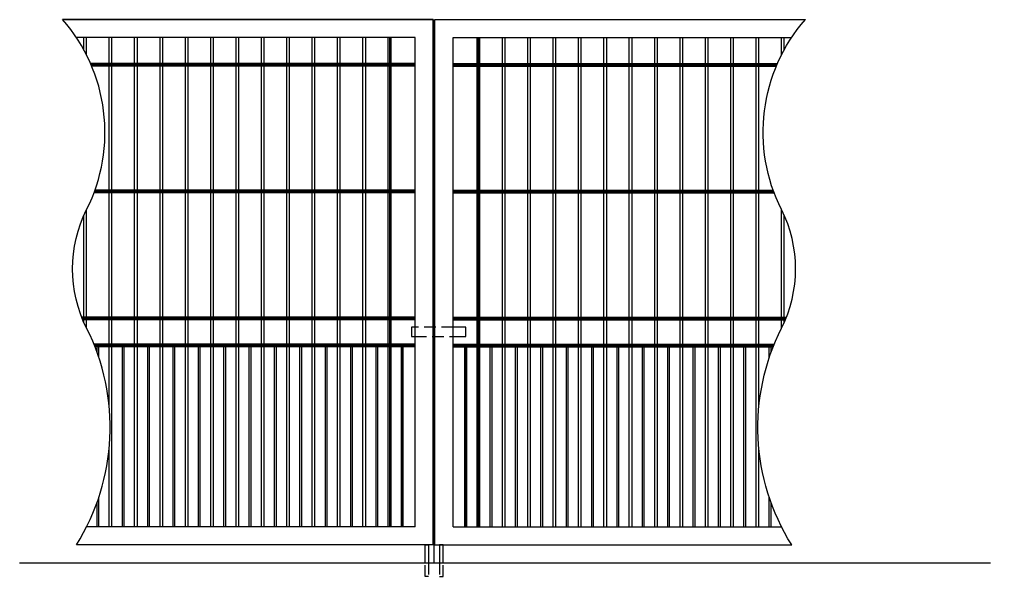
# Model space of a CAD drawing. Extents: x -24232 to 27340, y -23039 to 23489.
# Drawn here: x 6598 to 11957, y -15402 to -12327 of the extents above; entities that cross this region are included whole.
import ezdxf

# ---------------------------------------------------------------- set-up
doc = ezdxf.new("R2010")
doc.units = 0
doc.header["$LTSCALE"] = 10
doc.linetypes.add('HIDDEN', pattern=[9.525, 6.35, -3.175])
for name, color, linetype in [('1', 1, 'CONTINUOUS'), ('11', 11, 'CONTINUOUS'), ('3', 3, 'CONTINUOUS'), ('4', 4, 'CONTINUOUS')]:
    doc.layers.add(name, color=color, linetype=linetype)

msp = doc.modelspace()

# ---------------------------------------------------------------- linework, layer by layer
at = {"layer": '1'}
for p, q in [((8886.1, -15327.5), (8886.1, -12327.5)), ((8886.1, -15327.5), (8886.1, -12327.5)), ((8641.1, -15127.5), (8641.1, -12427.5)), ((9131.1, -15127.5), (9131.1, -12427.5)), ((8781.1, -12577.5), (6993.2, -12577.5)), ((8991.1, -12577.5), (10778.9, -12577.5)), ((8781.1, -13277.5), (7011.9, -13277.5)), ((8991.1, -13277.5), (10760.3, -13277.5)), ((8781.1, -13977.5), (6944.3, -13977.5)), ((8991.1, -13977.5), (10827.9, -13977.5)), ((8781.1, -14127.5), (7011.9, -14127.5)), ((8711.1, -15127.5), (8711.1, -14135)), ((8991.1, -14127.5), (10760.2, -14127.5)), ((9061.1, -15127.5), (9061.1, -14135))]:
    msp.add_line(p, q, dxfattribs=at)
for points in [[(6912.2, -15227.5, 0.262344), (6968.6, -14031.1, -0.237343), (6968.6, -13377.4, 0.304615), (6836.3, -12327.5, 0.537639)], [(10859.9, -15227.5, -0.262344), (10803.6, -14031.1, 0.237343), (10803.6, -13377.4, -0.304615), (10935.8, -12327.5, -0.537639)]]:
    msp.add_lwpolyline(points, format="xyb", dxfattribs=at)
for points in [[(8781.1, -14026.8), (8761.1, -14026.8), (8761.1, -14076.8), (8781.1, -14076.8)], [(8991.1, -14076.8), (9061.1, -14076.8), (9061.1, -14026.8), (8991.1, -14026.8)], [(8836.1, -15327.5), (8836.1, -15227.5), (8856.1, -15227.5), (8856.1, -15327.5)], [(8936.1, -15327.5), (8936.1, -15227.5), (8916.1, -15227.5), (8916.1, -15327.5)]]:
    msp.add_lwpolyline(points, dxfattribs=at)
at = {"layer": '1', "linetype": 'HIDDEN'}
for points in [[(8991.1, -14026.8), (8781.1, -14026.8)], [(8781.1, -14076.8), (8991.1, -14076.8)], [(8856.1, -15327.5), (8856.1, -15402.5), (8836.1, -15402.5), (8836.1, -15327.5)], [(8916.1, -15327.5), (8916.1, -15402.5), (8936.1, -15402.5), (8936.1, -15327.5)]]:
    msp.add_lwpolyline(points, dxfattribs=at)
at = {"layer": '11'}
for p, q in [((6953.6, -12495.8), (6953.6, -12427.5)), ((6968.6, -12524.4), (6968.6, -12427.5)), ((7093.6, -14467.7), (7093.6, -12427.5)), ((7108.6, -15127.5), (7108.6, -12427.5)), ((7233.6, -15127.5), (7233.6, -12427.5)), ((7248.6, -15127.5), (7248.6, -12427.5)), ((7373.6, -15127.5), (7373.6, -12427.5)), ((7388.6, -15127.5), (7388.6, -12427.5)), ((7513.6, -15127.5), (7513.6, -12427.5)), ((7528.6, -15127.5), (7528.6, -12427.5)), ((7653.6, -15127.5), (7653.6, -12427.5)), ((7668.6, -15127.5), (7668.6, -12427.5)), ((7793.6, -15127.5), (7793.6, -12427.5)), ((7808.6, -15127.5), (7808.6, -12427.5)), ((7933.6, -15127.5), (7933.6, -12427.5)), ((7948.6, -15127.5), (7948.6, -12427.5)), ((8073.6, -15127.5), (8073.6, -12427.5)), ((8088.6, -15127.5), (8088.6, -12427.5)), ((8213.6, -15127.5), (8213.6, -12427.5)), ((8228.6, -15127.5), (8228.6, -12427.5)), ((8353.6, -15127.5), (8353.6, -12427.5)), ((8368.6, -15127.5), (8368.6, -12427.5)), ((8493.6, -15127.5), (8493.6, -12427.5)), ((8508.6, -15127.5), (8508.6, -12427.5)), ((8633.6, -15127.5), (8633.6, -12427.5)), ((8648.6, -15127.5), (8648.6, -12427.5)), ((9123.6, -15127.5), (9123.6, -12427.5)), ((9138.6, -15127.5), (9138.6, -12427.5)), ((9263.6, -15127.5), (9263.6, -12427.5)), ((9278.6, -15127.5), (9278.6, -12427.5)), ((9403.6, -15127.5), (9403.6, -12427.5)), ((9418.6, -15127.5), (9418.6, -12427.5)), ((9543.6, -15127.5), (9543.6, -12427.5)), ((9558.6, -15127.5), (9558.6, -12427.5)), ((9683.6, -15127.5), (9683.6, -12427.5)), ((9698.6, -15127.5), (9698.6, -12427.5)), ((9823.6, -15127.5), (9823.6, -12427.5)), ((9838.6, -15127.5), (9838.6, -12427.5)), ((9963.6, -15127.5), (9963.6, -12427.5)), ((9978.6, -15127.5), (9978.6, -12427.5)), ((10103.6, -15127.5), (10103.6, -12427.5)), ((10118.6, -15127.5), (10118.6, -12427.5)), ((10243.6, -15127.5), (10243.6, -12427.5)), ((10258.6, -15127.5), (10258.6, -12427.5)), ((10383.6, -15127.5), (10383.6, -12427.5)), ((10398.6, -15127.5), (10398.6, -12427.5)), ((10523.6, -15127.5), (10523.6, -12427.5)), ((10538.6, -15127.5), (10538.6, -12427.5)), ((10663.6, -15127.5), (10663.6, -12427.5)), ((10678.6, -14467.7), (10678.6, -12427.5)), ((10803.6, -12524.4), (10803.6, -12427.5)), ((10818.6, -12495.8), (10818.6, -12427.5)), ((8781.1, -12570), (6990, -12570)), ((8781.1, -12585), (6996.4, -12585)), ((8991.1, -12570), (10782.1, -12570)), ((8991.1, -12585), (10775.7, -12585)), ((8781.1, -13285), (7009.1, -13285)), ((8781.1, -13270), (7014.6, -13270)), ((8991.1, -13270), (10757.6, -13270)), ((8991.1, -13285), (10763.1, -13285)), ((6968.6, -14031.1), (6968.6, -13377.4)), ((10803.6, -14031.1), (10803.6, -13377.4)), ((6953.6, -13999.4), (6953.6, -13409.1)), ((10818.6, -13999.4), (10818.6, -13409.1)), ((8781.1, -13970), (6941.3, -13970)), ((8781.1, -13985), (6947.4, -13985)), ((8991.1, -13970), (10830.8, -13970)), ((8991.1, -13985), (10824.8, -13985)), ((8781.1, -14120), (7008.9, -14120)), ((8781.1, -14135), (7014.9, -14135)), ((7026.1, -14164.7), (7026.1, -14135)), ((7036.1, -14193.5), (7036.1, -14135)), ((7166.1, -15127.5), (7166.1, -14135)), ((7176.1, -15127.5), (7176.1, -14135)), ((7306.1, -15127.5), (7306.1, -14135)), ((7316.1, -15127.5), (7316.1, -14135)), ((7446.1, -15127.5), (7446.1, -14135)), ((7456.1, -15127.5), (7456.1, -14135)), ((7586.1, -15127.5), (7586.1, -14135)), ((7596.1, -15127.5), (7596.1, -14135)), ((7726.1, -15127.5), (7726.1, -14135)), ((7736.1, -15127.5), (7736.1, -14135)), ((7866.1, -15127.5), (7866.1, -14135)), ((7876.1, -15127.5), (7876.1, -14135)), ((8006.1, -15127.5), (8006.1, -14135)), ((8016.1, -15127.5), (8016.1, -14135)), ((8146.1, -15127.5), (8146.1, -14135)), ((8156.1, -15127.5), (8156.1, -14135)), ((8286.1, -15127.5), (8286.1, -14135)), ((8296.1, -15127.5), (8296.1, -14135)), ((8426.1, -15127.5), (8426.1, -14135)), ((8436.1, -15127.5), (8436.1, -14135)), ((8566.1, -15127.5), (8566.1, -14135)), ((8576.1, -15127.5), (8576.1, -14135)), ((8706.1, -15127.5), (8706.1, -14135)), ((8716.1, -15127.5), (8716.1, -14135)), ((8991.1, -14120), (10763.2, -14120)), ((8991.1, -14135), (10757.2, -14135)), ((9056.1, -15127.5), (9056.1, -14135)), ((9066.1, -15127.5), (9066.1, -14135)), ((9196.1, -15127.5), (9196.1, -14135)), ((9206.1, -15127.5), (9206.1, -14135)), ((9336.1, -15127.5), (9336.1, -14135)), ((9346.1, -15127.5), (9346.1, -14135)), ((9476.1, -15127.5), (9476.1, -14135)), ((9486.1, -15127.5), (9486.1, -14135)), ((9616.1, -15127.5), (9616.1, -14135)), ((9626.1, -15127.5), (9626.1, -14135)), ((9756.1, -15127.5), (9756.1, -14135)), ((9766.1, -15127.5), (9766.1, -14135)), ((9896.1, -15127.5), (9896.1, -14135)), ((9906.1, -15127.5), (9906.1, -14135)), ((10036.1, -15127.5), (10036.1, -14135)), ((10046.1, -15127.5), (10046.1, -14135)), ((10176.1, -15127.5), (10176.1, -14135)), ((10186.1, -15127.5), (10186.1, -14135)), ((10316.1, -15127.5), (10316.1, -14135)), ((10326.1, -15127.5), (10326.1, -14135)), ((10456.1, -15127.5), (10456.1, -14135)), ((10466.1, -15127.5), (10466.1, -14135)), ((10596.1, -15127.5), (10596.1, -14135)), ((10606.1, -15127.5), (10606.1, -14135)), ((10736.1, -14193.5), (10736.1, -14135)), ((10746.1, -14164.7), (10746.1, -14135)), ((7093.6, -15127.5), (7093.6, -14690.8)), ((10678.6, -15127.5), (10678.6, -14690.8)), ((7026.1, -15127.5), (7026.1, -14993.9)), ((7036.1, -15127.5), (7036.1, -14965.1)), ((10736.1, -15127.5), (10736.1, -14965.1)), ((10746.1, -15127.5), (10746.1, -14993.9))]:
    msp.add_line(p, q, dxfattribs=at)
at = {"layer": '3'}
for p, q in [((6836.3, -12327.5), (8881.1, -12327.5)), ((8881.1, -12327.5), (6836.3, -12327.5)), ((8881.1, -15227.5), (8881.1, -12327.5)), ((8891.1, -15227.5), (8891.1, -12327.5)), ((8891.1, -12327.5), (10935.8, -12327.5)), ((8781.1, -12427.5), (6912.4, -12427.5)), ((8781.1, -15127.5), (8781.1, -12427.5)), ((8991.1, -15127.5), (8991.1, -12427.5)), ((8991.1, -12427.5), (10859.7, -12427.5)), ((8781.1, -15127.5), (6968.6, -15127.5)), ((8991.1, -15127.5), (10803.6, -15127.5)), ((8881.1, -15227.5), (6912.2, -15227.5)), ((8891.1, -15227.5), (10859.9, -15227.5))]:
    msp.add_line(p, q, dxfattribs=at)
at = {"layer": '4'}
msp.add_line((6597.8, -15327.5), (11957.3, -15327.5), dxfattribs=at)

doc.saveas('drawing.dxf')
